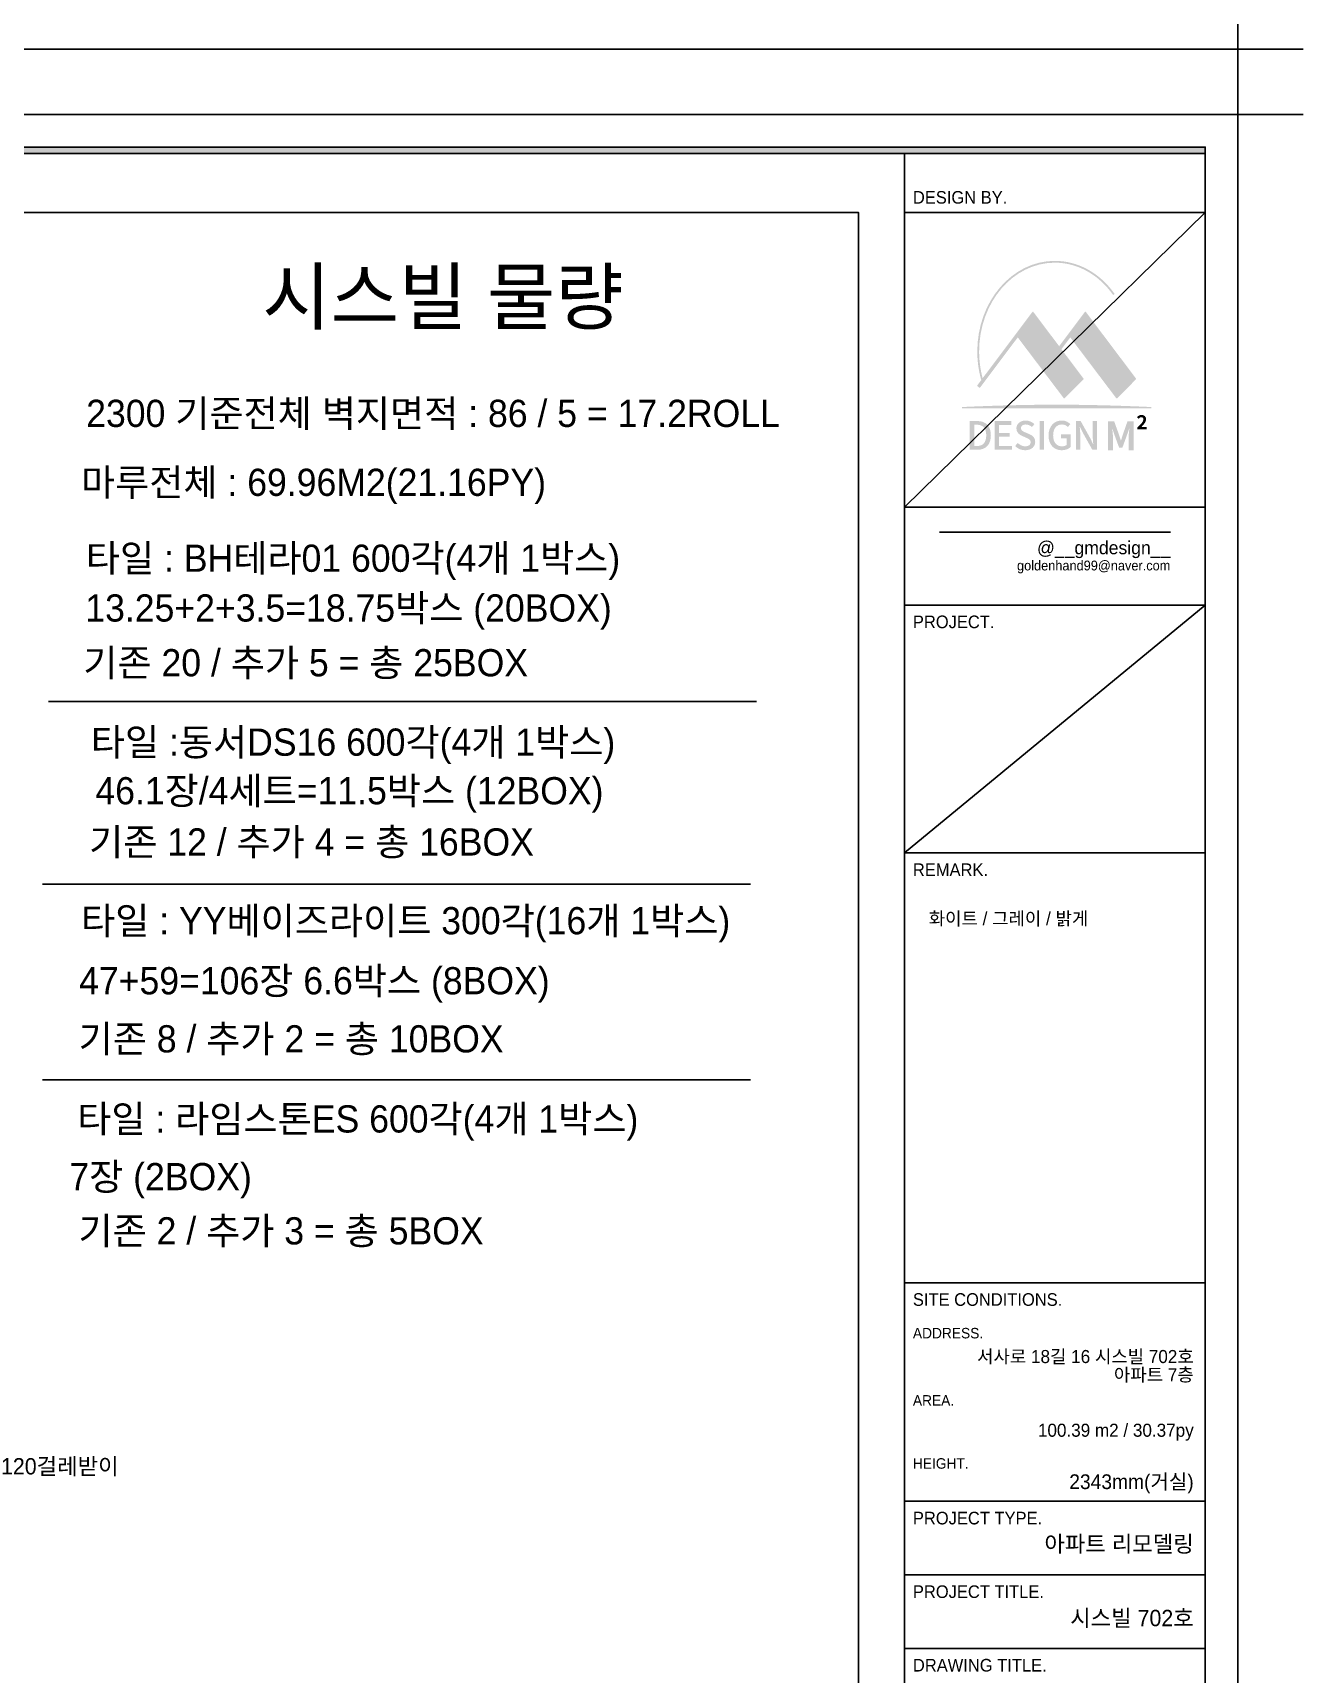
# Model space of a CAD drawing. Header units: millimetres. Extents: x 261942 to 379971, y 117646 to 213875.
# Drawn here: x 328270 to 339942, y 140159 to 155236 of the extents above; entities that cross this region are included whole.
import ezdxf
from ezdxf.enums import TextEntityAlignment as Align

# ---------------------------------------------------------------- set-up
doc = ezdxf.new("R2010")
doc.units = ezdxf.units.MM
doc.header["$LTSCALE"] = 100
doc.layers.get('DEFPOINTS').update_dxf_attribs({"color": 248})
for name, color, linetype in [('0-ELC TEXT', 7, 'Continuous'), ('3.기호.계단선', 30, 'Continuous'), ('DWG', 7, 'Continuous'), ('F-SYM', 7, 'Continuous'), ('FORM(YOURNAME)-11', 1, 'Continuous'), ('FORM(YOURNAME)-11 @ 1', 1, 'Continuous')]:
    doc.layers.add(name, color=color, linetype=linetype)
doc.styles.add('YOURNAME', font='HY울릉도M.TTF')
doc.styles.add('코레일둥고', font='Korail_Round_Gothic_Medium.ttf')

# ---------------------------------------------------------------- blocks, each defined once
blk = doc.blocks.new('FORM-PLAN')
at = {"layer": 'DWG'}
h = blk.add_hatch(color=8, dxfattribs=at)
h.dxf.hatch_style = 2
edge = h.paths.add_edge_path()
edge.add_spline(control_points=[(3579, 47796), (3579, 47796), (3636, 47751), (3636, 47751), (3640, 47748), (3645, 47747), (3650, 47748), (3655, 47748), (3659, 47751), (3662, 47755), (3662, 47755), (4814, 49289), (4814, 49289), (4814, 49289), (6222, 47428), (6222, 47428), (6226, 47424), (6231, 47421), (6236, 47421), (6237, 47421), (6237, 47421), (6238, 47421), (6243, 47421), (6247, 47423), (6251, 47426), (6251, 47426), (6827, 48004), (6827, 48004), (6833, 48011), (6834, 48021), (6828, 48029), (6828, 48029), (6151, 48928), (6151, 48928), (6151, 48928), (6422, 49289), (6422, 49289), (6422, 49289), (7830, 47428), (7830, 47428), (7834, 47424), (7839, 47421), (7844, 47421), (7845, 47421), (7845, 47421), (7845, 47421), (7850, 47421), (7855, 47423), (7859, 47426), (7859, 47426), (8434, 48004), (8434, 48004), (8441, 48011), (8442, 48021), (8436, 48029), (8436, 48029), (6900, 50067), (6900, 50067), (6896, 50072), (6891, 50075), (6885, 50075), (6885, 50075), (6885, 50075), (6885, 50075), (6879, 50075), (6873, 50072), (6870, 50067), (6870, 50067), (6082, 49019), (6082, 49019), (6082, 49019), (5292, 50067), (5292, 50067), (5288, 50072), (5283, 50075), (5277, 50075), (5277, 50075), (5277, 50075), (5277, 50075), (5271, 50075), (5265, 50072), (5262, 50067), (5262, 50067), (3739, 48040), (3739, 48040), (3668, 48304), (3631, 48579), (3631, 48859), (3631, 50358), (4671, 51577), (5948, 51577), (6639, 51577), (7288, 51219), (7730, 50595), (7733, 50591), (7739, 50590), (7744, 50593), (7744, 50593), (7775, 50614), (7775, 50614), (7777, 50615), (7778, 50617), (7779, 50620), (7779, 50622), (7779, 50624), (7777, 50626), (7324, 51265), (6658, 51632), (5948, 51632), (4639, 51632), (3575, 50388), (3575, 48859), (3575, 48559), (3616, 48264), (3696, 47982), (3696, 47982), (3576, 47822), (3576, 47822), (3570, 47814), (3571, 47802), (3579, 47796)], knot_values=[0, 0, 0, 0, 1, 1, 1, 2, 2, 2, 3, 3, 3, 4, 4, 4, 5, 5, 5, 6, 6, 6, 7, 7, 7, 8, 8, 8, 9, 9, 9, 10, 10, 10, 11, 11, 11, 12, 12, 12, 13, 13, 13, 14, 14, 14, 15, 15, 15, 16, 16, 16, 17, 17, 17, 18, 18, 18, 19, 19, 19, 20, 20, 20, 21, 21, 21, 22, 22, 22, 23, 23, 23, 24, 24, 24, 25, 25, 25, 26, 26, 26, 27, 27, 27, 28, 28, 28, 29, 29, 29, 30, 30, 30, 31, 31, 31, 32, 32, 32, 33, 33, 33, 34, 34, 34, 35, 35, 35, 36, 36, 36, 37, 37, 37, 38, 38, 38, 39, 39, 39, 40, 40, 40, 40], degree=3, periodic=0)
h = blk.add_hatch(color=8, dxfattribs=at)
h.dxf.hatch_style = 2
edge = h.paths.add_edge_path()
edge.add_spline(control_points=[(6006, 47229), (4542, 47229), (3109, 47156), (3109, 47156), (3109, 47156), (3109, 47118), (3109, 47118), (3109, 47118), (8903, 47118), (8903, 47118), (8903, 47118), (8903, 47156), (8903, 47156), (8903, 47156), (7470, 47229), (6006, 47229)], knot_values=[0, 0, 0, 0, 1, 1, 1, 2, 2, 2, 3, 3, 3, 4, 4, 4, 5, 5, 5, 5], degree=3, periodic=0)
h = blk.add_hatch(color=8, dxfattribs=at)
h.dxf.hatch_style = 2
edge = h.paths.add_edge_path()
edge.add_spline(control_points=[(4733, 45962), (4733, 45962), (4814, 46057), (4814, 46057), (4876, 45994), (4961, 45953), (5045, 45953), (5151, 45953), (5210, 46003), (5210, 46077), (5210, 46157), (5151, 46182), (5070, 46218), (5070, 46218), (4950, 46271), (4950, 46271), (4866, 46307), (4772, 46374), (4772, 46501), (4772, 46640), (4893, 46744), (5058, 46744), (5160, 46744), (5256, 46701), (5322, 46633), (5322, 46633), (5250, 46544), (5250, 46544), (5196, 46593), (5135, 46623), (5058, 46623), (4970, 46623), (4912, 46580), (4912, 46511), (4912, 46434), (4982, 46406), (5053, 46377), (5053, 46377), (5172, 46326), (5172, 46326), (5275, 46282), (5349, 46217), (5349, 46088), (5349, 45947), (5233, 45833), (5043, 45833), (4924, 45833), (4813, 45880), (4733, 45962)], knot_values=[0, 0, 0, 0, 1, 1, 1, 2, 2, 2, 3, 3, 3, 4, 4, 4, 5, 5, 5, 6, 6, 6, 7, 7, 7, 8, 8, 8, 9, 9, 9, 10, 10, 10, 11, 11, 11, 12, 12, 12, 13, 13, 13, 14, 14, 14, 15, 15, 15, 16, 16, 16, 16], degree=3, periodic=0)
h = blk.add_hatch(color=8, dxfattribs=at)
h.dxf.hatch_style = 2
edge = h.paths.add_edge_path()
edge.add_spline(control_points=[(5757, 46285), (5757, 46572), (5932, 46744), (6163, 46744), (6286, 46744), (6368, 46689), (6422, 46633), (6422, 46633), (6348, 46544), (6348, 46544), (6304, 46588), (6251, 46623), (6167, 46623), (6005, 46623), (5898, 46497), (5898, 46290), (5898, 46081), (5994, 45953), (6173, 45953), (6226, 45953), (6280, 45969), (6310, 45996), (6310, 45996), (6310, 46203), (6310, 46203), (6310, 46203), (6138, 46203), (6138, 46203), (6138, 46203), (6138, 46316), (6138, 46316), (6138, 46316), (6435, 46316), (6435, 46316), (6435, 46316), (6435, 45935), (6435, 45935), (6377, 45877), (6278, 45833), (6159, 45833), (5927, 45833), (5757, 45997), (5757, 46285)], knot_values=[0, 0, 0, 0, 1, 1, 1, 2, 2, 2, 3, 3, 3, 4, 4, 4, 5, 5, 5, 6, 6, 6, 7, 7, 7, 8, 8, 8, 9, 9, 9, 10, 10, 10, 11, 11, 11, 12, 12, 12, 13, 13, 13, 14, 14, 14, 14], degree=3, periodic=0)
h = blk.add_hatch(color=8, dxfattribs=at)
h.dxf.hatch_style = 2
edge = h.paths.add_edge_path()
edge.add_spline(control_points=[(8472, 46524), (8587, 46635), (8662, 46710), (8662, 46774), (8662, 46818), (8638, 46845), (8596, 46845), (8564, 46845), (8538, 46823), (8515, 46798), (8515, 46798), (8468, 46846), (8468, 46846), (8508, 46890), (8547, 46914), (8607, 46914), (8691, 46914), (8746, 46861), (8746, 46779), (8746, 46704), (8677, 46626), (8598, 46543), (8620, 46545), (8650, 46548), (8670, 46548), (8670, 46548), (8767, 46548), (8767, 46548), (8767, 46548), (8767, 46473), (8767, 46473), (8767, 46473), (8472, 46473), (8472, 46473), (8472, 46473), (8472, 46524), (8472, 46524)], knot_values=[0, 0, 0, 0, 1, 1, 1, 2, 2, 2, 3, 3, 3, 4, 4, 4, 5, 5, 5, 6, 6, 6, 7, 7, 7, 8, 8, 8, 9, 9, 9, 10, 10, 10, 11, 11, 11, 12, 12, 12, 12], degree=3, periodic=0)
h = blk.add_hatch(color=8, dxfattribs=at)
h.dxf.hatch_style = 2
edge = h.paths.add_edge_path()
edge.add_spline(control_points=[(3345, 46728), (3345, 46728), (3571, 46728), (3571, 46728), (3838, 46728), (3990, 46578), (3990, 46291), (3990, 46006), (3838, 45848), (3578, 45848), (3578, 45848), (3345, 45848), (3345, 45848), (3345, 45848), (3345, 46728), (3345, 46728)], knot_values=[0, 0, 0, 0, 1, 1, 1, 2, 2, 2, 3, 3, 3, 4, 4, 4, 5, 5, 5, 5], degree=3, periodic=0)
edge = h.paths.add_edge_path()
edge.add_spline(control_points=[(3561, 45962), (3748, 45962), (3849, 46073), (3849, 46291), (3849, 46511), (3748, 46615), (3561, 46615), (3561, 46615), (3482, 46615), (3482, 46615), (3482, 46615), (3482, 45962), (3482, 45962), (3482, 45962), (3561, 45962), (3561, 45962)], knot_values=[0, 0, 0, 0, 1, 1, 1, 2, 2, 2, 3, 3, 3, 4, 4, 4, 5, 5, 5, 5], degree=3, periodic=0)
h = blk.add_hatch(color=8, dxfattribs=at)
h.dxf.hatch_style = 2
h.paths.add_polyline_path([(4107, 46728), (4621, 46728), (4621, 46611), (4244, 46611), (4244, 46366), (4564, 46366), (4564, 46249), (4244, 46249), (4244, 45965), (4634, 45965), (4634, 45848), (4107, 45848)])
h = blk.add_hatch(color=8, dxfattribs=at)
h.dxf.hatch_style = 2
h.paths.add_polyline_path([(5485, 46728), (5622, 46728), (5622, 45848), (5485, 45848)])
h = blk.add_hatch(color=8, dxfattribs=at)
h.dxf.hatch_style = 2
edge = h.paths.add_edge_path()
edge.add_spline(control_points=[(6600, 46728), (6600, 46728), (6741, 46728), (6741, 46728), (6741, 46728), (7029, 46211), (7029, 46211), (7029, 46211), (7120, 46025), (7120, 46025), (7120, 46025), (7126, 46025), (7126, 46025), (7119, 46116), (7108, 46222), (7108, 46317), (7108, 46317), (7108, 46728), (7108, 46728), (7108, 46728), (7238, 46728), (7238, 46728), (7238, 46728), (7238, 45848), (7238, 45848), (7238, 45848), (7098, 45848), (7098, 45848), (7098, 45848), (6809, 46366), (6809, 46366), (6809, 46366), (6718, 46550), (6718, 46550), (6718, 46550), (6712, 46550), (6712, 46550), (6719, 46460), (6730, 46358), (6730, 46262), (6730, 46262), (6730, 45848), (6730, 45848), (6730, 45848), (6600, 45848), (6600, 45848), (6600, 45848), (6600, 46728), (6600, 46728)], knot_values=[0, 0, 0, 0, 1, 1, 1, 2, 2, 2, 3, 3, 3, 4, 4, 4, 5, 5, 5, 6, 6, 6, 7, 7, 7, 8, 8, 8, 9, 9, 9, 10, 10, 10, 11, 11, 11, 12, 12, 12, 13, 13, 13, 14, 14, 14, 15, 15, 15, 16, 16, 16, 16], degree=3, periodic=0)
h = blk.add_hatch(color=8, dxfattribs=at)
h.dxf.hatch_style = 2
edge = h.paths.add_edge_path()
edge.add_spline(control_points=[(7574, 46717), (7574, 46717), (7768, 46717), (7768, 46717), (7768, 46717), (7917, 46303), (7917, 46303), (7936, 46248), (7952, 46190), (7970, 46134), (7970, 46134), (7976, 46134), (7976, 46134), (7995, 46190), (8010, 46248), (8029, 46303), (8029, 46303), (8174, 46717), (8174, 46717), (8174, 46717), (8368, 46717), (8368, 46717), (8368, 46717), (8368, 45833), (8368, 45833), (8368, 45833), (8209, 45833), (8209, 45833), (8209, 45833), (8209, 46202), (8209, 46202), (8209, 46285), (8222, 46408), (8231, 46492), (8231, 46492), (8225, 46492), (8225, 46492), (8225, 46492), (8154, 46284), (8154, 46284), (8154, 46284), (8019, 45913), (8019, 45913), (8019, 45913), (7919, 45913), (7919, 45913), (7919, 45913), (7783, 46284), (7783, 46284), (7783, 46284), (7713, 46492), (7713, 46492), (7713, 46492), (7709, 46492), (7709, 46492), (7717, 46408), (7731, 46285), (7731, 46202), (7731, 46202), (7731, 45833), (7731, 45833), (7731, 45833), (7574, 45833), (7574, 45833), (7574, 45833), (7574, 46717), (7574, 46717)], knot_values=[0, 0, 0, 0, 1, 1, 1, 2, 2, 2, 3, 3, 3, 4, 4, 4, 5, 5, 5, 6, 6, 6, 7, 7, 7, 8, 8, 8, 9, 9, 9, 10, 10, 10, 11, 11, 11, 12, 12, 12, 13, 13, 13, 14, 14, 14, 15, 15, 15, 16, 16, 16, 17, 17, 17, 18, 18, 18, 19, 19, 19, 20, 20, 20, 21, 21, 21, 22, 22, 22, 22], degree=3, periodic=0)
at = {"layer": 'FORM(YOURNAME)-11'}
h = blk.add_hatch(color=256, dxfattribs=at)
h.dxf.hatch_style = 1
h.paths.add_polyline_path([(-71444, 55115), (10556, 55115), (10556, 54915), (-71444, 54915)])
h.paths.add_polyline_path([(-71444, -2085), (10556, -2085), (10556, -2285), (-71444, -2285)])
at = {"layer": 'DEFPOINTS', "color": 158}
for p, q in [((1346, 54915), (1346, -2085)), ((10556, 53115), (1346, 44093)), ((1346, 53115), (10556, 53115)), ((1346, 44093), (10556, 44093)), ((10556, 41093), (1346, 33504))]:
    blk.add_line(p, q, dxfattribs=at)
at = {"layer": 'DEFPOINTS', "color": 1}
for points in [[(11556, 58115), (11556, 56115), (13556, 56115)], [(11556, -5285), (11556, -3285), (13556, -3285)]]:
    blk.add_lwpolyline(points, dxfattribs=at)
at = {"layer": 'DEFPOINTS', "color": 158}
for points in [[(-71444, -2285), (10556, -2285), (10556, 55115), (-71444, 55115)], [(-69444, 53115), (-64, 53115), (-64, 1215), (-69444, 1215)]]:
    blk.add_lwpolyline(points, close=True, dxfattribs=at)
at = {"layer": 'FORM(YOURNAME)-11', "color": 251}
blk.add_line((2415, 43323), (9487, 43323), dxfattribs=at)
at = {"layer": 'FORM(YOURNAME)-11', "color": 14}
for p, q in [((1346, 41093), (10556, 41093)), ((1346, 33504), (10556, 33504)), ((1346, 20344), (10556, 20344)), ((1346, 13651), (10556, 13651)), ((1346, 11398), (10556, 11398)), ((1346, 9146), (10556, 9146))]:
    blk.add_line(p, q, dxfattribs=at)
at = {"layer": 'FORM(YOURNAME)-11', "color": 250}
blk.add_lwpolyline([(-72444, -3285), (11556, -3285), (11556, 56115), (-72444, 56115)], close=True, dxfattribs=at)
at = {"layer": 'FORM(YOURNAME)-11'}
blk.add_lwpolyline([(-71444, 55115), (10556, 55115), (10556, 54915), (-71444, 54915)], close=True, dxfattribs=at)
at = {"layer": 'FORM(YOURNAME)-11', "color": 14, "style": 'YOURNAME'}
for s, height, p in [('DESIGN BY.', 386.1, (1603, 53577)), ('PROJECT.', 386.1, (1603, 40579)), ('REMARK.', 386.1, (1603, 32989)), ('SITE CONDITIONS.', 386.14, (1603, 19829)), ('PROJECT TYPE.', 386.14, (1603, 13136)), ('PROJECT TITLE.', 386.14, (1603, 10883)), ('DRAWING TITLE.', 386.14, (1603, 8631))]:
    blk.add_text(s, height=height, dxfattribs=at).set_placement(p, align=Align.MIDDLE_LEFT)
for s, height, width, p in [('@__gmdesign__', 400, 1.03, (9487, 42649)), ('goldenhand99@naver.com', 300, 0.995, (9487, 42154))]:
    blk.add_text(s, height=height, dxfattribs=dict(at, width=width)).set_placement(p, align=Align.RIGHT)
at = {"layer": 'FORM(YOURNAME)-11', "color": 251, "style": 'YOURNAME'}
for s, p in [('ADDRESS.', (1603, 18799)), ('AREA.', (1603, 16740)), ('HEIGHT.', (1603, 14809))]:
    blk.add_text(s, height=321.8, dxfattribs=at).set_placement(p, align=Align.MIDDLE_LEFT)
at = {"layer": 'FORM(YOURNAME)-11', "color": 3, "style": 'YOURNAME'}
for tag, height, p in [('1', 450, (9905, 18188)), ('2', 450, (9905, 17544)), ('3', 450, (9905, 16257)), ('4', 450, (9905, 14326)), ('5', 515, (9905, 12009)), ('6', 515, (9905, 9757)), ('7', 515, (9905, 7504)), ('8', 515, (9905, 5252)), ('9', 515, (9905, 2999)), ('10', 515, (5655, 811)), ('11', 515, (9905, 747)), ('12', 515, (5655, -1441)), ('13', 515, (9905, -1441))]:
    blk.add_attdef(tag, text='', height=height, dxfattribs=at).set_placement(p, align=Align.MIDDLE_RIGHT)
blk = doc.blocks.new('*U584')
at = {"layer": 'F-SYM'}
ref = blk.add_blockref('FORM-PLAN', (335875, 137652), dxfattribs=dict(at, xscale=0.3, yscale=0.3, zscale=0.3))
ref.add_attrib('4', '2343mm(거실)', dxfattribs={"layer": 'FORM(YOURNAME)-11 @ 1', "color": 3, "height": 135, "style": 'YOURNAME'}).set_placement((338936, 141927), align=Align.MIDDLE_RIGHT)
ref.add_attrib('3', '100.39 m2 / 30.37py', dxfattribs={"layer": 'FORM(YOURNAME)-11 @ 1', "color": 3, "height": 120, "style": 'YOURNAME'}).set_placement((338936, 142400), align=Align.MIDDLE_RIGHT)
ref.add_attrib('2', '아파트 7층', dxfattribs={"layer": 'FORM(YOURNAME)-11 @ 1', "color": 3, "height": 120, "style": 'YOURNAME'}).set_placement((338936, 142910), align=Align.MIDDLE_RIGHT)
ref.add_attrib('1', '서사로 18길 16 시스빌 702호', dxfattribs={"layer": 'FORM(YOURNAME)-11 @ 1', "color": 3, "height": 120, "style": 'YOURNAME'}).set_placement((338936, 143077), align=Align.MIDDLE_RIGHT)
ref.add_attrib('5', '아파트 리모델링', dxfattribs={"layer": 'FORM(YOURNAME)-11 @ 1', "color": 3, "height": 150, "style": 'YOURNAME'}).set_placement((338936, 141356), align=Align.MIDDLE_RIGHT)
ref.add_attrib('6', '시스빌 702호', dxfattribs={"layer": 'FORM(YOURNAME)-11 @ 1', "color": 3, "height": 150, "style": 'YOURNAME'}).set_placement((338936, 140675), align=Align.MIDDLE_RIGHT)
blk = doc.blocks.new('*U585')
at = {"layer": 'F-SYM', "xscale": 0.3, "yscale": 0.3, "zscale": 0.3}
blk.add_blockref('FORM-PLAN', (335875, 156072), dxfattribs=at)

msp = doc.modelspace()

# ---------------------------------------------------------------- linework, layer by layer
at = {"color": 10}
for p, q in [((328413.2, 149093.6), (334918.5, 149093.6)), ((328359.7, 147414.9), (334865.1, 147414.9)), ((328359.7, 145618.6), (334865.1, 145618.6))]:
    msp.add_line(p, q, dxfattribs=at)

# ---------------------------------------------------------------- block references
for name in ['*U585', '*U584']:
    msp.add_blockref(name, (0, 0), dxfattribs=at)

# ---------------------------------------------------------------- texts
at = {"color": 140, "style": '코레일둥고'}
for s, height, p in [(' 시스빌 물량', 500, (331947, 152563.2)), ('2300 기준전체 벽지면적 : 86 / 5 = 17.2ROLL', 250, (331947, 151615.9)), ('기존 20 / 추가 5 = 총 25BOX', 250, (330777, 149325.2)), ('기존 12 / 추가 4 = 총 16BOX', 250, (330830.4, 147678.8)), ('기존 8 / 추가 2 = 총 10BOX', 250, (330643.3, 145870.3)), ('기존 2 / 추가 3 = 총 5BOX', 250, (330550.6, 144106.6))]:
    msp.add_text(s, height=height, dxfattribs=at).set_placement(p, align=Align.CENTER)
at = {"color": 10, "style": '코레일둥고'}
for s, p in [('타일 : BH테라01 600각(4개 1박스)', (331211.9, 150285.2)), ('13.25+2+3.5=18.75박스 (20BOX)', (331170.6, 149828.3)), ('타일 :동서DS16 600각(4개 1박스)', (331211.9, 148596)), ('타일 : YY베이즈라이트 300각(16개 1박스)', (331695.4, 146955.6)), ('47+59=106장 6.6박스 (8BOX)', (330857, 146403.9)), ('타일 : 라임스톤ES 600각(4개 1박스)', (331255.8, 145134.6)), ('7장 (2BOX)', (329444, 144604.7))]:
    msp.add_text(s, height=250, dxfattribs=at).set_placement(p, align=Align.CENTER)
for s, height, p in [('46.1장/4세트=11.5박스 (12BOX)', 250, (333513.1, 148149.5)), ('120걸레받이', 150, (329058, 141993.8))]:
    msp.add_text(s, height=height, dxfattribs=at).set_placement(p, align=Align.RIGHT)
at = {"layer": '0-ELC TEXT', "style": '코레일둥고'}
msp.add_text('화이트 / 그레이 / 밝게', height=120, dxfattribs=at).set_placement((336501.1, 147040))
at = {"layer": '3.기호.계단선', "style": '코레일둥고'}
msp.add_text('마루전체 : 69.96M2(21.16PY)', height=250, dxfattribs=at).set_placement((330848.9, 150982.4), align=Align.CENTER)

doc.saveas('drawing.dxf')
